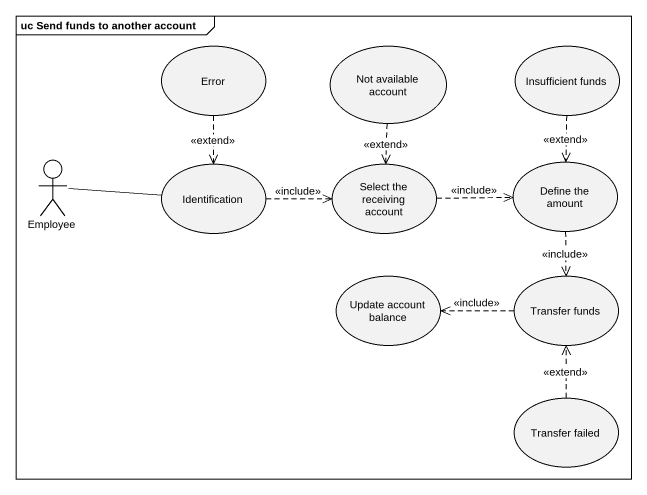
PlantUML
@startuml
mainframe uc Send funds to another account
usecase Error
usecase "Not available account" as Not_available_account
usecase "Insufficient funds" as Insufficient_funds
actor Employee
usecase Identification
usecase "Select the receiving account" as Select_the_receiving_account
usecase "Define the amount" as Define_the_amount
usecase "Update account balance" as Update_account_balance
usecase "Transfer funds" as Transfer_funds
usecase "Transfer failed" as Transfer_failed
Error ..> Identification : <<extend>>
Not_available_account ..> Select_the_receiving_account : <<extend>>
Insufficient_funds ..> Define_the_amount : <<extend>>
Employee -right- Identification
Identification .right.> Select_the_receiving_account : <<include>>
Select_the_receiving_account .right.> Define_the_amount : <<include>>
Define_the_amount ..> Transfer_funds : <<include>>
Transfer_funds .left.> Update_account_balance : <<include>>
Transfer_failed .up.> Transfer_funds : <<extend>>
@enduml
